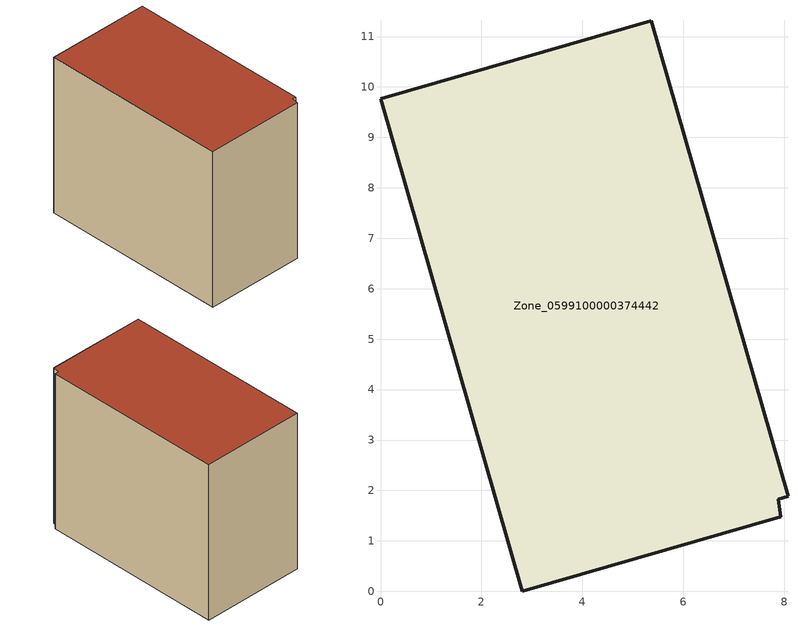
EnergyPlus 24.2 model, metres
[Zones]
Zone_0599100000374442
 floor ground (C_G): 8.08,1.89 7.89,1.82 7.94,1.48 2.81,0 0,9.77 5.37,11.31 z1.61
 wall outside (C_F): 8.08,1.89 5.37,11.31 0,9.77 2.81,0 7.94,1.48 7.89,1.82 8.08,1.89 z1.61:10.23
 roof outside (C_R): 7.89,1.82 8.08,1.89 5.37,11.31 0,9.77 2.81,0 7.94,1.48 z10.23
[BUILDING]
Pand.0599100000374442: North Axis=0; Terrain=City; Loads Convergence Tolerance Value=0.04; Temperature Convergence Tolerance Value=0.4; Solar Distribution=FullExterior; Maximum Number of Warmup Days=25; Minimum Number of Warmup Days=1
[Site:Location]
Rotterdam.The.Hague.AP_ZH_NLD Design_Conditions: Latitude=51.96; Longitude=4.45; Time Zone=1; Elevation=-4.5
[SITE:GROUNDTEMPERATURE:BUILDINGSURFACE]
18, 18, 18, 18, 18, 18, 18, 18, 18, 18, 18, 18
[MATERIAL] Thermal Absorptance=0.9; Solar Absorptance=0.7; Visible Absorptance=0.7
Name | Roughness | Thickness | Conductivity | Density | Specific Heat
G.TI.1992-2005 | MediumSmooth | 0.15 | 0.06 | 540 | 1210
F.TI.1992-2005 | Rough | 0.3 | 0.12 | 1920 | 840
R.TI.1992-2005 | MediumRough | 0.2 | 0.08 | 1500 | 1000
[CONSTRUCTION]
C_G: G.TI.1992-2005
C_F: F.TI.1992-2005
C_R: R.TI.1992-2005
[ZONE]
Zone_0599100000374442: Type=1; Multiplier=1; Ceiling Height=Autocalculate; Volume=Autocalculate; Floor Area=autocalculate; Part of Total Floor Area=Yes
[ZONEINFILTRATION:DESIGNFLOWRATE]
Infil_Zone_0599100000374442: Zone or ZoneList or Space or SpaceList=Zone_0599100000374442; Schedule=AlwaysOn; Design Flow Rate Calculation Method=Flow/Area; Flow Rate per Floor Area=0.0015; Constant Term Coefficient=1; Temperature Term Coefficient=0; Velocity Term Coefficient=0; Velocity Squared Term Coefficient=0
[HVACTEMPLATE:ZONE:IDEALLOADSAIRSYSTEM]
Zone_0599100000374442: Maximum Heating Supply Air Temperature=50; Minimum Cooling Supply Air Temperature=13; Maximum Heating Supply Air Humidity Ratio=0.0156; Minimum Cooling Supply Air Humidity Ratio=0.0077; Heating Limit=NoLimit; Cooling Limit=NoLimit; Dehumidification Control Type=ConstantSensibleHeatRatio; Cooling Sensible Heat Ratio=0.7; Dehumidification Setpoint=60; Humidification Control Type=None; Humidification Setpoint=30; Outdoor Air Method=None; Outdoor Air Flow Rate per Person=0.00944; Outdoor Air Flow Rate per Zone Floor Area=0; Outdoor Air Flow Rate per Zone=0; Demand Controlled Ventilation Type=None; Outdoor Air Economizer Type=NoEconomizer; Heat Recovery Type=None; Sensible Heat Recovery Effectiveness=0.7; Latent Heat Recovery Effectiveness=0.65
[ZONECONTROL:THERMOSTAT]
ThermostatControl_Zone_0599100000374442: Zone or ZoneList=Zone_0599100000374442; Control Type Schedule=DualSetpointControlType; Control 1=Thermostat_Zone_0599100000374442; Temperature Difference Between Cutout And Setpoint=0
[THERMOSTATSETPOINT:DUALSETPOINT]
Thermostat_Zone_0599100000374442: Heating Setpoint Temperature Schedule=HeatingSetpoint_Zone_0599100000374442; Cooling Setpoint Temperature Schedule=CoolingSetpoint_Zone_0599100000374442
[SCHEDULE:COMPACT]
HeatingSetpoint_Zone_0599100000374442: Through: 12/31, For: AllDays, Until: 24:00, 21
CoolingSetpoint_Zone_0599100000374442: Through: 12/31, For: AllDays, Until: 24:00, 24
DualSetpointControlType: Through: 12/31, For: AllDays, Until: 24:00, 4
AlwaysOn: Through: 12/31, For: AllDays, Until: 24:00, 1
